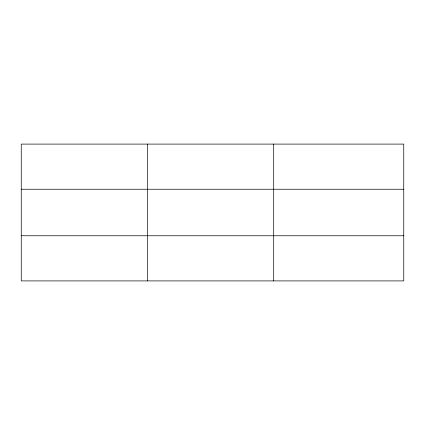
<?xml version="1.0" encoding="UTF-8"?>
<svg xmlns="http://www.w3.org/2000/svg" width="425" height="425" viewBox="0 0 425 425"><rect width="100%" height="100%" fill="white"/><g stroke="black" fill="none" stroke-linecap="round" stroke-linejoin="round"><path stroke-width="0.64" d="M147.475 144.096L147.475 280.904M273.7 144.096L273.7 280.904M403.75 235.758L403.75 280.904L21.25 280.904L21.25 144.096L403.75 144.096L403.75 235.758L21.25 235.758M21.25 189.242L403.75 189.242"/></g></svg>
